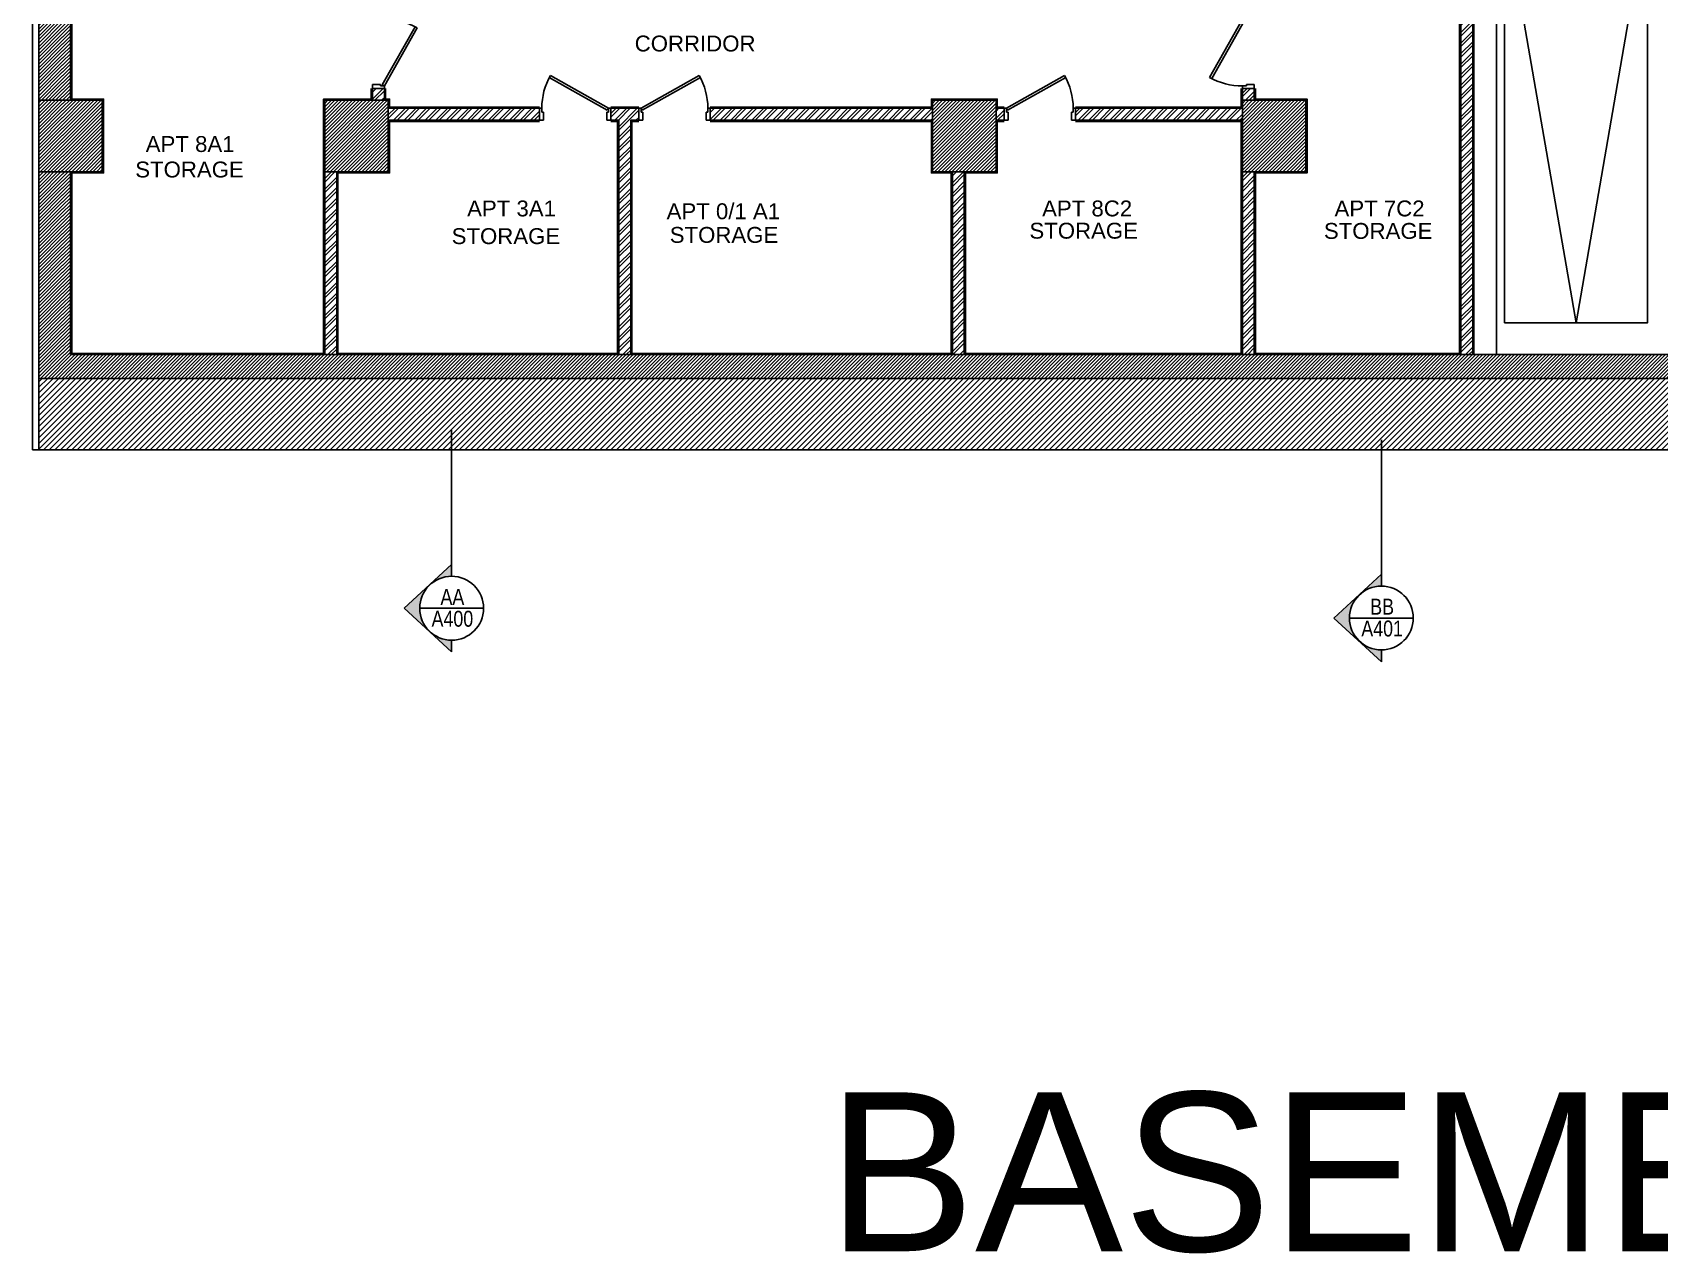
# Model space of a CAD drawing. Header units: inches. Extents: x -1.1 to 43.2, y -10.1 to 58.7.
# Drawn here: x 0 to 20.48, y -10.11 to 5.25 of the extents above; entities that cross this region are included whole.
import ezdxf
from ezdxf.enums import TextEntityAlignment as Align

# ---------------------------------------------------------------- set-up
doc = ezdxf.new("R2010")
doc.units = ezdxf.units.IN
doc.header["$MEASUREMENT"] = 0
doc.layers.get('0').update_dxf_attribs({"linetype": 'CONTINUOUS'})
for name, color, linetype in [('A-ANNO-SECT-TAG', 7, 'CONTINUOUS'), ('A-AREAS', 6, 'CONTINUOUS'), ('A-FLOR-STRS', 40, 'CONTINUOUS'), ('A-FURNITURE', 30, 'CONTINUOUS'), ('A-HATCH-CONC', 8, 'CONTINUOUS'), ('A-HATCH-WALL', 8, 'CONTINUOUS'), ('A-PLASTER', 8, 'CONTINUOUS'), ('A-PORTE', 1, 'CONTINUOUS'), ('A-STOR-TXT', 3, 'CONTINUOUS'), ('A-WALL', 4, 'CONTINUOUS'), ('Parcelle$0$N-PLOT', 5, 'CONTINUOUS'), ('S-BASEMENT 2$0$A-STR BASEMENT 2', 2, 'CONTINUOUS'), ('S-BASEMENT 2$0$A-STR BASEMENT TF', 2, 'CONTINUOUS'), ('S-BASEMENT 2$0$A-STR-BASEMENT 3', 2, 'CONTINUOUS')]:
    doc.layers.add(name, color=color, linetype=linetype)
doc.styles.add('Arial', font='ARIAL.TTF', dxfattribs={"width": 0.8})
doc.styles.add('BLOCK', font='ARIAL.TTF', dxfattribs={"width": 0.8, "height": 0.25})
doc.styles.add('S-BASEMENT 2$0$STYLE1', font='ARIAL.TTF')
pattern_1 = [(45, (-338376.54673, -23743.37172), (-0.066291260736, 0.066291260736), []), (45, (-338376.50254, -23743.37172), (-0.066291260736, 0.066291260736), [])]
pattern_2 = [(45, (-338376.546732, -23743.371716), (-0.022097086912, 0.022097086912), [])]

# ---------------------------------------------------------------- blocks, each defined once
blk = doc.blocks.new('S-BASEMENT 2')
at = {"layer": 'S-BASEMENT 2$0$A-STR BASEMENT 2'}
blk.add_line((38.908, 1.2), (0.479, 1.2), dxfattribs=at)
blk.add_lwpolyline([(38.819, 58.453), (0.078, 57.3), (0.078, 56.4), (38.846, 57.554, -0.422955), (41.008, 55.455), (41.008, 3, -0.414214), (38.908, 0.9), (0.078, 0.9), (0.078, 0), (38.908, 0, 0.414214), (41.908, 3), (41.908, 55.455, 0.422955)], format="xyb", close=True, dxfattribs=at)
blk.add_lwpolyline([(0.079, 4.4), (0.878, 4.4), (0.878, 3.5), (0.079, 3.5)], dxfattribs=at)
for points in [[(3.678, 3.5), (4.478, 3.5), (4.478, 4.4), (3.678, 4.4)], [(11.328, 3.5), (12.128, 3.5), (12.128, 4.4), (11.328, 4.4)], [(15.228, 4.4), (16.028, 4.4), (16.028, 3.5), (15.228, 3.5)]]:
    blk.add_lwpolyline(points, close=True, dxfattribs=at)
at = {"layer": 'S-BASEMENT 2$0$A-STR-BASEMENT 3'}
blk.add_line((0.479, 3.5), (0.479, 1.2), dxfattribs=at)
blk.add_lwpolyline([(0.078, 0.9), (38.908, 0.9, 0.414214), (41.008, 3), (41.008, 55.455, 0.422955), (38.846, 57.554), (0.078, 56.4)], format="xyb", close=True, dxfattribs=at)
blk.add_lwpolyline([(0.479, 4.4), (0.479, 19.98), (0.378, 19.98), (0.378, 35.05), (0.479, 35.05), (0.479, 47.455)], dxfattribs=at)
at = {"layer": 'S-BASEMENT 2$0$A-STR BASEMENT TF', "style": 'S-BASEMENT 2$0$STYLE1'}
blk.add_text('BASEMENT 2', height=2, dxfattribs=at).set_placement((10, -10.084))
blk = doc.blocks.new('SCT_TAG_L_2')
h = blk.add_hatch(color=256)
h.paths.add_polyline_path([(-0.371, -0.343), (0, 0), (0, -0.093, 0.755389), (-0.131, -0.555), (-0.131, -0.564)])
h.paths.add_polyline_path([(-0.131, -0.564), (-0.131, -0.555, 0.139348), (0, -0.593), (0, -0.685)])
for p, q in [((0, 1.051), (0, 0)), ((0, 0), (-0.371, -0.343)), ((0, 0), (0, -0.093)), ((0, -0.685), (-0.371, -0.343)), ((0, -0.593), (0, -0.685))]:
    blk.add_line(p, q)
at = {"ltscale": 4}
blk.add_line((-0.25, -0.343), (0.25, -0.343), dxfattribs=at)
blk.add_circle((0, -0.343), 0.25)
at = {"color": 7, "style": 'BLOCK', "width": 0.8}
for tag, p in [('SCT.NO.', (0.006, -0.254)), ('DWG', (0.006, -0.425))]:
    blk.add_attdef(tag, text='', height=0.125, dxfattribs=at).set_placement(p, align=Align.MIDDLE)
blk = doc.blocks.new('A$C1FD23355')
at = {"layer": 'A-ANNO-SECT-TAG'}
blk.add_circle((16.978, -2.115), 0.402, dxfattribs=at)
at = {"layer": 'A-ANNO-SECT-TAG', "ltscale": 4}
for p, xscale, yscale, zscale, values in [((5.275, -1.441), 1.607631804920466, 1.607631804920466, 1.607631804920466, {'DWG': 'A400', 'SCT.NO.': 'AA'}), ((16.978, -1.564), 1.607631804920459, 1.607631804920459, 1.607631804920459, {'DWG': 'A401', 'SCT.NO.': 'BB'})]:
    blk.add_blockref('SCT_TAG_L_2', p, dxfattribs=dict(at, xscale=xscale, yscale=yscale, zscale=zscale)).add_auto_attribs(values)
blk = doc.blocks.new('P90E18H')
at = {"layer": 'A-PORTE'}
for p, q in [((-0.165, -0.03), (-0.165, 0)), ((-0.165, 0), (-0.015, 0)), ((-0.015, 0), (-0.015, -0.05)), ((-0.165, -0.03), (-0.578, -0.762)), ((-0.551, -0.776), (-0.139, -0.045)), ((-0.139, -0.045), (-0.165, -0.03)), ((-0.115, -0.03), (-0.165, -0.03)), ((-0.115, -0.05), (-0.115, -0.03)), ((-0.015, -0.05), (-0.115, -0.05)), ((-0.165, -0.87), (-0.165, -0.9)), ((-0.115, -0.87), (-0.165, -0.87)), ((-0.165, -0.9), (-0.015, -0.9)), ((-0.015, -0.85), (-0.115, -0.85)), ((-0.115, -0.85), (-0.115, -0.87)), ((-0.015, -0.9), (-0.015, -0.85))]:
    blk.add_line(p, q, dxfattribs=at)
blk.add_arc((-0.165, -0.03), 0.84, 240.5855, 270, dxfattribs=at)

msp = doc.modelspace()

# ---------------------------------------------------------------- hatches: boundary and pattern name
at = {"layer": 'A-HATCH-CONC'}
h = msp.add_hatch(dxfattribs=at)
h.set_pattern_fill('ANSI31', color=256, scale=0.25, style=0)
h.set_pattern_definition(pattern_2)
h.paths.add_polyline_path([(0.47837, 1.2), (0.47837, 0.9), (0.07837, 0.9), (0.07837, 56.39987), (0.47837, 56.41178), (0.47837, 56.11164), (0.37837, 56.10867), (0.37837, 1.2)])
h = msp.add_hatch(dxfattribs=at)
h.set_pattern_fill('ANSI31', color=256, scale=0.25, style=0)
h.set_pattern_definition(pattern_2)
edge = h.paths.add_edge_path()
edge.add_line((40.60837, 36.956), (41.00183, 37.44526))
edge.add_line((41.00183, 37.44526), (41.00837, 37.44526))
edge.add_line((41.00837, 37.44526), (41.00837, 3))
edge.add_arc((38.90837, 3), 2.1, 272.865836, 360, ccw=False)
edge.add_line((39.01336, 0.90263), (38.86932, 0.9))
edge.add_line((38.86932, 0.9), (0.47837, 0.9))
edge.add_line((0.47837, 0.9), (0.47837, 1.2))
edge.add_line((0.47837, 1.2), (38.90837, 1.2))
edge.add_arc((38.90837, 3), 1.8, 270, 360)
edge.add_line((40.70837, 3), (40.70837, 3.5))
edge.add_line((40.70837, 3.5), (39.71837, 3.5))
edge.add_line((39.71837, 3.5), (39.71837, 4.05))
edge.add_line((39.71837, 4.05), (40.45837, 4.05))
edge.add_line((40.45837, 4.05), (40.45837, 18.3))
edge.add_line((40.45837, 18.3), (40.70837, 18.3))
edge.add_line((40.70837, 18.3), (40.70837, 22.15))
edge.add_line((40.70837, 22.15), (40.70837, 22.94))
edge.add_line((40.70837, 22.94), (40.60837, 22.94))
edge.add_line((40.60837, 22.94), (40.60837, 36.956))
h = msp.add_hatch(dxfattribs=at)
h.set_pattern_fill('ANSI31', color=256, scale=0.25, style=0)
h.paths.add_polyline_path([(0.37837, 1.2), (0.47837, 1.2), (0.4784, 3.5), (0.8784, 3.5), (0.8784, 4.4), (0.4784, 4.4), (0.47837, 19.98), (0.37837, 19.98)])
h = msp.add_hatch(dxfattribs=at)
h.set_pattern_fill('ANSI31', color=256, scale=0.25, style=0)
h.set_pattern_definition([(45, (-338411.786732, -23743.371716), (-0.022097086912, 0.022097086912), [])])
h.paths.add_polyline_path([(4.47837, 4.4), (4.07837, 4.4), (4.07837, 3.5), (4.47837, 3.5)])
h.paths.add_polyline_path([(4.07837, 4.4), (3.67837, 4.4), (3.67837, 3.5), (4.07837, 3.5)])
h = msp.add_hatch(dxfattribs=at)
h.set_pattern_fill('ANSI31', color=256, scale=0.25, style=0)
h.set_pattern_definition([(45, (-338404.136732, -23743.371716), (-0.022097086912, 0.022097086912), [])])
h.paths.add_polyline_path([(12.12837, 4.4), (11.72837, 4.4), (11.72837, 3.5), (12.12837, 3.5)])
h.paths.add_polyline_path([(11.72837, 4.4), (11.32837, 4.4), (11.32837, 3.5), (11.72837, 3.5)])
h = msp.add_hatch(dxfattribs=at)
h.set_pattern_fill('ANSI31', color=256, scale=0.25, style=0)
h.set_pattern_definition([(45, (-338400.236732, -23743.371716), (-0.022097086912, 0.022097086912), [])])
h.paths.add_polyline_path([(16.02837, 4.4), (15.62837, 4.4), (15.62837, 3.5), (16.02837, 3.5)])
h.paths.add_polyline_path([(15.62837, 4.4), (15.22837, 4.4), (15.22837, 3.5), (15.62837, 3.5)])
h = msp.add_hatch(dxfattribs=at)
h.set_pattern_fill('ANSI31', color=256, scale=0.4, style=0)
h.set_pattern_definition([(45, (-338376.54673, -23743.371716), (-0.035355339059, 0.035355339059), [])])
h.paths.add_polyline_path([(23.27837, 0.9), (0.07837, 0.9), (0.07837, 0), (23.27837, 0)])
at = {"layer": 'A-HATCH-WALL'}
h = msp.add_hatch(dxfattribs=at)
h.set_pattern_fill('ANSI32', color=256, scale=0.25, style=0)
h.set_pattern_definition(pattern_1)
h.paths.add_polyline_path([(18.12837, 9), (17.97837, 9), (17.97837, 8.875), (15.77837, 8.875), (15.77837, 8.725), (17.97837, 8.725), (17.97837, 5.85), (15.77837, 5.85), (15.77837, 5.7), (17.97837, 5.7), (17.97837, 1.2), (18.12837, 1.2)])
h.paths.add_polyline_path([(15.77837, 5.85), (12.72837, 5.85), (12.72837, 5.7), (15.22837, 5.7), (15.22837, 5.45), (15.37837, 5.45), (15.37837, 5.7), (15.77837, 5.7)])
h = msp.add_hatch(dxfattribs=at)
h.set_pattern_fill('ANSI32', color=256, scale=0.25, style=0)
h.set_pattern_definition(pattern_1)
h.paths.add_polyline_path([(4.42837, 4.55), (4.27837, 4.55), (4.27837, 4.4), (4.42837, 4.4)])
h = msp.add_hatch(dxfattribs=at)
h.set_pattern_fill('ANSI32', color=256, scale=0.25, style=0)
h.set_pattern_definition(pattern_1)
h.paths.add_polyline_path([(15.22837, 4.3), (13.12837, 4.3), (13.12837, 4.15), (14.47837, 4.15), (15.22837, 4.15)])
h.paths.add_polyline_path([(15.37837, 4.55), (15.22837, 4.55), (15.22837, 4.4), (15.37837, 4.4)])
h = msp.add_hatch(dxfattribs=at)
h.set_pattern_fill('ANSI32', color=256, scale=0.25, style=0)
h.set_pattern_definition(pattern_1)
h.paths.add_polyline_path([(11.32837, 4.3), (8.53004, 4.3), (8.53004, 4.15), (11.32837, 4.15)])
h.paths.add_polyline_path([(7.63004, 4.3), (7.28004, 4.3), (7.28004, 4.15), (7.38004, 4.15), (7.38004, 1.2), (7.53004, 1.2), (7.53004, 4.15), (7.63004, 4.15)])
h.paths.add_polyline_path([(6.38004, 4.3), (4.47837, 4.3), (4.47837, 4.15), (6.38004, 4.15)])
h = msp.add_hatch(dxfattribs=at)
h.set_pattern_fill('ANSI32', color=256, scale=0.25, style=0)
h.set_pattern_definition(pattern_1)
h.paths.add_polyline_path([(12.22837, 4.3), (12.12837, 4.3), (12.12837, 4.15), (12.22837, 4.15)])
h = msp.add_hatch(dxfattribs=at)
h.set_pattern_fill('ANSI32', color=256, scale=0.25, style=0)
h.set_pattern_definition(pattern_1)
h.paths.add_polyline_path([(3.82837, 3.5), (3.67837, 3.5), (3.67837, 1.2), (3.82837, 1.2)])
h = msp.add_hatch(dxfattribs=at)
h.set_pattern_fill('ANSI32', color=256, scale=0.25, style=0)
h.set_pattern_definition(pattern_1)
h.paths.add_polyline_path([(11.72837, 3.5), (11.57837, 3.5), (11.57837, 1.2), (11.72837, 1.2)])
h = msp.add_hatch(dxfattribs=at)
h.set_pattern_fill('ANSI32', color=256, scale=0.25, style=0)
h.set_pattern_definition(pattern_1)
h.paths.add_polyline_path([(15.37837, 3.5), (15.22837, 3.5), (15.22837, 1.2), (15.37837, 1.2)])

# ---------------------------------------------------------------- linework, layer by layer
at = {"layer": 'A-AREAS'}
msp.add_lwpolyline([(0.07837, 57.30027), (38.81912, 58.4533, -0.4229554), (41.90837, 55.45463), (41.90837, 3, -0.41421357), (38.90837, 0), (0.07837, 0)], format="xyb", close=True, dxfattribs=at)
at = {"layer": 'A-FLOR-STRS'}
msp.add_line((18.42837, 18.9), (18.42837, 1.2), dxfattribs=at)
at = {"layer": 'A-FURNITURE'}
msp.add_lwpolyline([(20.32837, 6.8), (18.52837, 6.8), (18.52837, 1.6), (20.32837, 1.6)], close=True, dxfattribs=at)
msp.add_lwpolyline([(18.52837, 6.8), (19.42837, 1.6), (20.32837, 6.8)], dxfattribs=at)
at = {"layer": 'A-PLASTER'}
for points in [[(18.14337, 1.2), (18.14337, 9)], [(4.26337, 5.45), (4.26337, 5.685), (0.49354, 5.685), (0.49354, 4.415), (0.8934, 4.415), (0.8934, 3.485), (0.49354, 3.485), (0.49354, 1.215), (3.66337, 1.215), (3.66337, 4.415), (4.26337, 4.415), (4.26337, 4.55)], [(15.39337, 4.55), (15.39337, 4.415), (16.04337, 4.415), (16.04337, 3.485), (15.39337, 3.485), (15.39337, 1.215), (17.96337, 1.215), (17.96337, 5.685), (15.39337, 5.685), (15.39337, 5.45)], [(6.38004, 4.315), (4.49337, 4.315), (4.49337, 4.415), (4.44337, 4.415), (4.44337, 4.55)], [(13.12837, 4.315), (15.21337, 4.315), (15.21337, 4.55)], [(7.28004, 4.315), (7.63004, 4.315)], [(8.53004, 4.315), (11.31337, 4.315), (11.31337, 4.415), (12.14337, 4.415), (12.14337, 4.315), (12.22837, 4.315)], [(6.38004, 4.135), (4.49337, 4.135), (4.49337, 3.485), (3.84337, 3.485), (3.84337, 1.215), (7.36504, 1.215), (7.36504, 4.135), (7.28004, 4.135)], [(7.63004, 4.135), (7.54504, 4.135), (7.54504, 1.215), (11.56337, 1.215), (11.56337, 3.485), (11.31337, 3.485), (11.31337, 4.135), (8.53004, 4.135)], [(12.22837, 4.135), (12.14337, 4.135), (12.14337, 3.485), (11.74337, 3.485), (11.74337, 1.215), (15.21337, 1.215), (15.21337, 4.135), (13.12837, 4.135)], [(14.47837, 4.135), (14.47837, 4.135)]]:
    msp.add_lwpolyline(points, dxfattribs=at)
at = {"layer": 'A-WALL'}
for p, q in [((18.12837, 9), (18.12837, 1.2)), ((17.97837, 5.7), (17.97837, 1.2)), ((4.27837, 4.4), (4.27837, 4.55)), ((4.27837, 4.55), (4.42837, 4.55)), ((4.42837, 4.4), (4.42837, 4.55)), ((15.22837, 4.55), (15.37837, 4.55)), ((15.22837, 4.55), (15.22837, 4.4)), ((15.22837, 4.55), (15.22837, 4.4)), ((15.22837, 4.55), (15.37837, 4.55)), ((15.37837, 4.55), (15.37837, 4.4)), ((15.37837, 4.55), (15.37837, 4.4)), ((6.38004, 4.3), (4.47837, 4.3)), ((6.38004, 4.15), (4.47837, 4.15)), ((6.38004, 4.15), (6.38004, 4.3)), ((7.28004, 4.15), (7.28004, 4.3)), ((7.63004, 4.3), (7.28004, 4.3)), ((7.38004, 4.15), (7.28004, 4.15)), ((7.38004, 4.15), (7.38004, 1.2)), ((7.53004, 4.15), (7.53004, 1.2)), ((7.63004, 4.15), (7.53004, 4.15)), ((7.63004, 4.15), (7.63004, 4.3)), ((8.53004, 4.15), (8.53004, 4.3)), ((11.32837, 4.3), (8.53004, 4.3)), ((11.32837, 4.15), (8.53004, 4.15)), ((12.22837, 4.3), (12.12837, 4.3)), ((12.22837, 4.15), (12.12837, 4.15)), ((12.22837, 4.15), (12.22837, 4.3)), ((13.12837, 4.15), (13.12837, 4.3)), ((13.12837, 4.3), (15.22837, 4.3)), ((14.47837, 4.15), (13.12837, 4.15)), ((15.22837, 4.15), (14.22837, 4.15)), ((14.47837, 4.15), (14.47837, 4.15)), ((14.47837, 4.15), (14.47837, 4.15)), ((3.67837, 3.5), (3.67837, 1.2)), ((3.82837, 3.5), (3.82837, 1.2)), ((11.57837, 3.5), (11.57837, 1.2)), ((11.72837, 3.5), (11.72837, 1.2)), ((15.22837, 3.5), (15.22837, 1.2)), ((15.37837, 3.5), (15.37837, 1.2))]:
    msp.add_line(p, q, dxfattribs=at)
at = {"layer": 'Parcelle$0$N-PLOT'}
msp.add_lwpolyline([(0, 0), (38.90837, 0, 0.41421356), (41.90837, 3), (41.90837, 55.45463, 0.4229554), (38.81912, 58.4533), (0, 57.29794)], format="xyb", close=True, dxfattribs=at)

# ---------------------------------------------------------------- block references
msp.add_blockref('S-BASEMENT 2', (0, 0))
at = {"layer": 'A-ANNO-SECT-TAG'}
msp.add_blockref('A$C1FD23355', (0, 0), dxfattribs=at)
at = {"layer": 'A-PORTE'}
for p, rotation in [((4.26337, 4.55), 179.999999999943), ((7.28004, 4.135), 270.0000000037959)]:
    msp.add_blockref('P90E18H', p, dxfattribs=dict(at, rotation=rotation))
msp.add_blockref('P90E18H', (15.39337, 5.45), dxfattribs=at)
at = {"layer": 'A-PORTE', "xscale": -1, "rotation": 89.99999999822502}
for p in [(7.63004, 4.135), (12.22837, 4.135)]:
    msp.add_blockref('P90E18H', p, dxfattribs=at)

# ---------------------------------------------------------------- texts
at = {"layer": 'A-STOR-TXT', "style": 'Arial'}
for s, p in [('CORRIDOR', (8.33997, 5.11444)), ('APT 8A1', (1.98384, 3.84948)), ('STORAGE', (1.97598, 3.52884)), ('APT 3A1', (6.02928, 3.03867)), ('APT 0/1 A1', (8.69565, 3.00724)), ('APT 8C2', (13.27442, 3.03867)), ('APT 7C2', (16.95501, 3.03867)), ('STORAGE', (5.95852, 2.69033)), ('STORAGE', (8.70352, 2.70605)), ('STORAGE', (13.23098, 2.7588)), ('STORAGE', (16.9379, 2.7562))]:
    msp.add_text(s, height=0.2, rotation=360, dxfattribs=at).set_placement(p, align=Align.MIDDLE)

doc.saveas('drawing.dxf')
